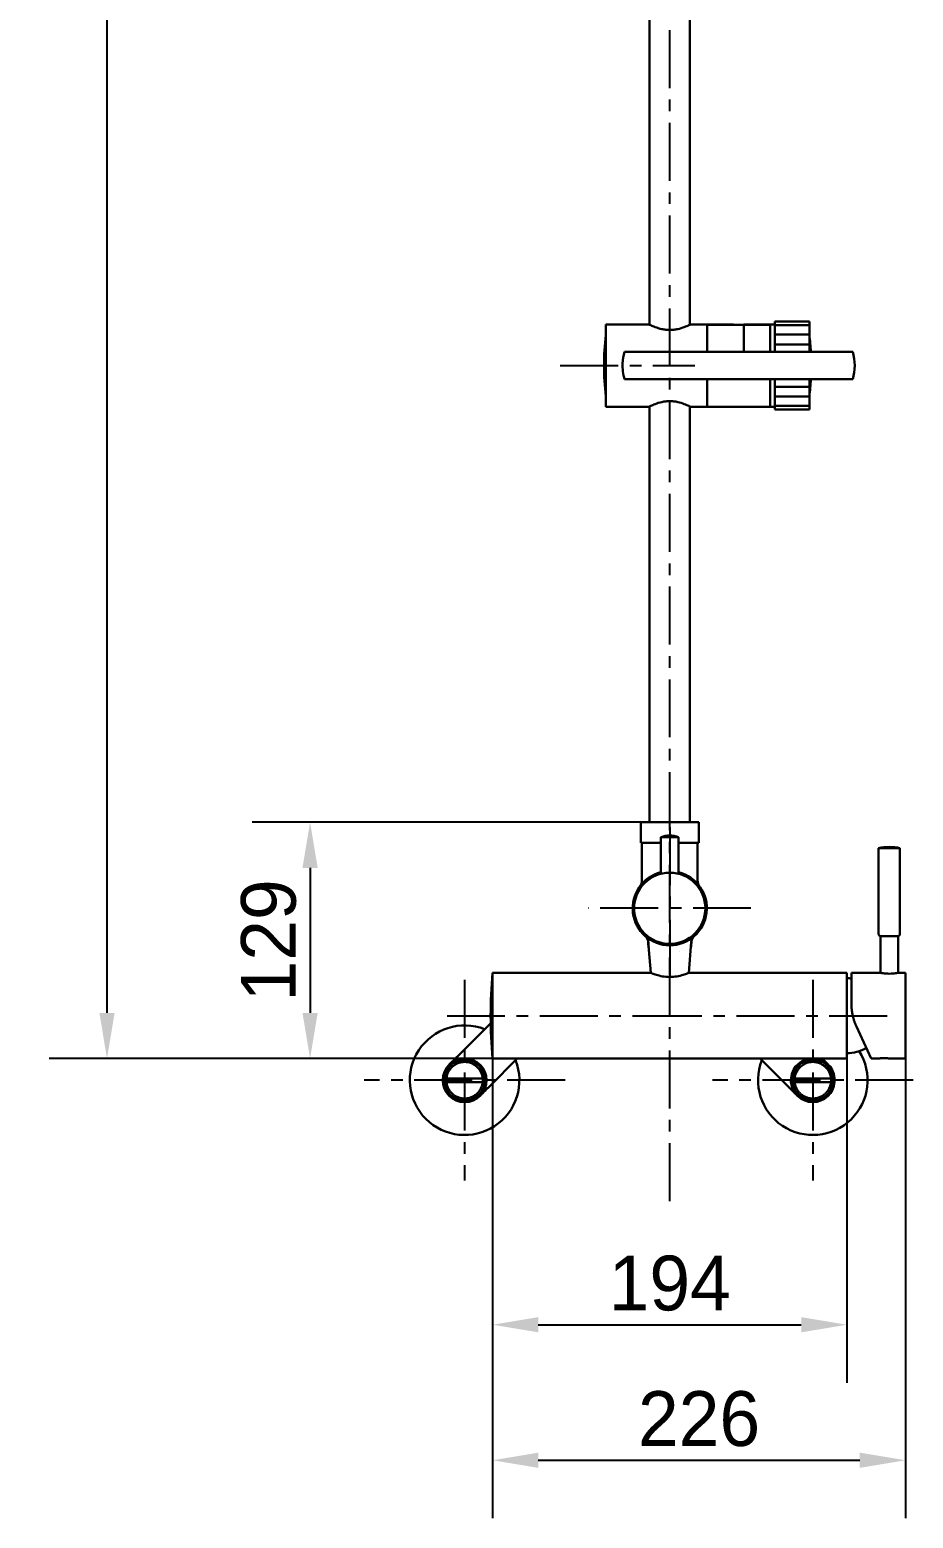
# Model space of a CAD drawing. Header units: millimetres. Extents: x 577 to 7172, y 252 to 2707.
# Drawn here: x 691 to 1175, y 252 to 1067 of the extents above; entities that cross this region are included whole.
import ezdxf

# ---------------------------------------------------------------- set-up
doc = ezdxf.new("R2010")
doc.units = ezdxf.units.MM
doc.header["$MEASUREMENT"] = 0
doc.linetypes.add('CENTER', pattern=[50.8, 31.75, -6.35, 6.35, -6.35])
doc.layers.add('외형선(ISO)', color=7, linetype='Continuous', lineweight=30)
doc.layers.add('치수(ISO)', color=7, linetype='Continuous', lineweight=25)
doc.layers.add('중심 표식(ISO)', color=1, linetype='CENTER', lineweight=25, true_color=0xff0000)
doc.layers.add('중심선(ISO)', color=1, linetype='CENTER', lineweight=25, true_color=0xff0000)
doc.styles.add('굴림', font='')
doc.styles.get('굴림').set_extended_font_data('援대┝')
doc.dimstyles.new('기본값 (ISO)', dxfattribs={"dimscale": 10, "dimtxt": 3, "dimasz": 2.5, "dimexe": 3.175, "dimexo": 0, "dimgap": 0.762, "dimtad": 1, "dimtoh": 1, "dimdec": 0, "dimzin": 1, "dimdsep": 46, "dimtxsty": '굴림', "dimcen": 0.5, "dimazin": 0, "dimtfac": 1, "dimtdec": 4, "dimtix": 1, "dimtmove": 1, "dimatfit": 3, "dimfxl": 1, "dimtolj": 1, "dimtzin": 1, "dimarcsym": 0})

# ---------------------------------------------------------------- blocks, each defined once
blk = doc.blocks.new('*D23')
at = {"layer": 'Defpoints', "color": 0}
for p in [(1025.74, 633.11), (844.61, 503.67), (944.61, 503.67)]:
    blk.add_point(p, dxfattribs=at)
at = {"layer": '치수(ISO)', "color": 0, "lineweight": -2}
for p, q in [((1025.74, 633.11), (812.86, 633.11)), ((844.61, 608.11), (844.61, 528.67)), ((944.61, 503.67), (812.86, 503.67))]:
    blk.add_line(p, q, dxfattribs=at)
at = {"layer": '치수(ISO)', "color": 0}
for points in [[(848.78, 608.11), (840.45, 608.11), (844.61, 633.11)], [(840.45, 528.67), (848.78, 528.67), (844.61, 503.67)]]:
    blk.add_solid(points, dxfattribs=at)
at = {"layer": '치수(ISO)', "color": 0, "insert": (821.99, 568.39), "char_height": 30, "attachment_point": 5, "rotation": 90, "style": '굴림'}
blk.add_mtext('\\A1;129', dxfattribs=at)
blk = doc.blocks.new('*D24')
at = {"layer": 'Defpoints', "color": 0}
for p in [(944.61, 503.67), (1170.71, 503.67), (1170.71, 283.67)]:
    blk.add_point(p, dxfattribs=at)
at = {"layer": '치수(ISO)', "color": 0, "lineweight": -2}
for p, q in [((944.61, 503.67), (944.61, 251.92)), ((1170.71, 503.67), (1170.71, 251.92)), ((969.61, 283.67), (1145.71, 283.67))]:
    blk.add_line(p, q, dxfattribs=at)
at = {"layer": '치수(ISO)', "color": 0}
for points in [[(969.61, 287.84), (969.61, 279.51), (944.61, 283.67)], [(1145.71, 279.51), (1145.71, 287.84), (1170.71, 283.67)]]:
    blk.add_solid(points, dxfattribs=at)
at = {"layer": '치수(ISO)', "color": 0, "insert": (1057.66, 306.29), "char_height": 30, "attachment_point": 5, "style": '굴림'}
blk.add_mtext('\\A1;226', dxfattribs=at)
blk = doc.blocks.new('*D26')
at = {"layer": 'Defpoints', "color": 0}
for p in [(733.39, 1788.11), (1041.61, 1788.11), (944.61, 503.67)]:
    blk.add_point(p, dxfattribs=at)
at = {"layer": '치수(ISO)', "color": 0, "lineweight": -2}
for p, q in [((1041.61, 1788.11), (701.64, 1788.11)), ((733.39, 528.67), (733.39, 1763.11)), ((944.61, 503.67), (701.64, 503.67))]:
    blk.add_line(p, q, dxfattribs=at)
at = {"layer": '치수(ISO)', "color": 0}
for points in [[(737.56, 1763.11), (729.23, 1763.11), (733.39, 1788.11)], [(729.23, 528.67), (737.56, 528.67), (733.39, 503.67)]]:
    blk.add_solid(points, dxfattribs=at)
at = {"layer": '치수(ISO)', "color": 0, "insert": (710.77, 1145.89), "char_height": 30, "attachment_point": 5, "rotation": 90, "style": '굴림'}
blk.add_mtext('\\A1;1284', dxfattribs=at)
blk = doc.blocks.new('*D29')
at = {"layer": 'Defpoints', "color": 0}
for p in [(944.61, 503.67), (1138.61, 503.67), (1138.61, 357.9)]:
    blk.add_point(p, dxfattribs=at)
at = {"layer": '치수(ISO)', "color": 0, "lineweight": -2}
for p, q in [((944.61, 503.67), (944.61, 326.15)), ((1138.61, 503.67), (1138.61, 326.15)), ((969.61, 357.9), (1113.61, 357.9))]:
    blk.add_line(p, q, dxfattribs=at)
at = {"layer": '치수(ISO)', "color": 0}
for points in [[(969.61, 362.07), (969.61, 353.73), (944.61, 357.9)], [(1113.61, 353.73), (1113.61, 362.07), (1138.61, 357.9)]]:
    blk.add_solid(points, dxfattribs=at)
at = {"layer": '치수(ISO)', "color": 0, "insert": (1041.61, 380.52), "char_height": 30, "attachment_point": 5, "style": '굴림'}
blk.add_mtext('\\A1;194', dxfattribs=at)

msp = doc.modelspace()

# ---------------------------------------------------------------- linework, layer by layer
at = {"layer": '외형선(ISO)'}
for p, q in [((1030.61, 905.59), (1030.61, 1205.68)), ((1052.61, 905.59), (1052.61, 1205.68)), ((1006.61, 905.71), (1030.37, 905.71)), ((1006.61, 860.71), (1006.61, 905.71)), ((1052.87, 905.71), (1076.61, 905.71)), ((1062.11, 905.54), (1096.61, 905.54)), ((1076.61, 905.71), (1076.61, 905.54)), ((1099.11, 905.71), (1082.11, 905.71)), ((1082.11, 905.71), (1082.11, 890.71)), ((1099.11, 905.26), (1099.11, 907.33)), ((1118.11, 907.33), (1099.11, 907.33)), ((1099.11, 905.26), (1118.11, 905.26)), ((1099.11, 900.19), (1099.11, 905.26)), ((1118.11, 905.26), (1118.11, 907.33)), ((1118.11, 900.19), (1118.11, 905.26)), ((1099.11, 894.77), (1099.11, 900.19)), ((1118.11, 900.19), (1099.11, 900.19)), ((1118.11, 894.77), (1118.11, 900.19)), ((1016.86, 890.71), (1059.86, 890.71)), ((1059.86, 890.71), (1098.86, 890.71)), ((1099.11, 894.77), (1118.11, 894.77)), ((1099.11, 890.71), (1099.11, 894.77)), ((1118.11, 890.71), (1118.11, 894.77)), ((1059.86, 875.71), (1016.86, 875.71)), ((1098.86, 875.71), (1059.86, 875.71)), ((1099.11, 871.66), (1099.11, 875.71)), ((1118.11, 871.66), (1118.11, 875.71)), ((1099.11, 866.24), (1099.11, 871.66)), ((1118.11, 871.66), (1099.11, 871.66)), ((1099.11, 866.24), (1118.11, 866.24)), ((1099.11, 861.17), (1099.11, 866.24)), ((1118.11, 866.24), (1118.11, 871.66)), ((1118.11, 861.17), (1118.11, 866.24)), ((1006.61, 860.71), (1030.37, 860.71)), ((1030.61, 633.11), (1030.61, 860.84)), ((1052.61, 633.11), (1052.61, 860.84)), ((1052.87, 860.71), (1062.11, 860.71)), ((1096.61, 860.54), (1062.11, 860.54)), ((1099.11, 860.71), (1096.61, 860.71)), ((1099.11, 859.1), (1099.11, 861.17)), ((1118.11, 861.17), (1099.11, 861.17)), ((1099.11, 859.1), (1118.11, 859.1)), ((1118.11, 859.1), (1118.11, 861.17)), ((1057.49, 633.11), (1025.74, 633.11)), ((1025.74, 633.11), (1025.74, 621.77)), ((1057.49, 621.77), (1057.49, 633.11)), ((1036.76, 621.77), (1025.74, 621.77)), ((1026.36, 621.77), (1026.36, 601.14)), ((1036.76, 604.86), (1036.76, 624.97)), ((1036.76, 624.97), (1046.46, 624.97)), ((1046.46, 604.86), (1046.46, 624.97)), ((1057.49, 621.77), (1046.46, 621.77)), ((1056.86, 621.77), (1056.86, 601.14)), ((1156.02, 618.96), (1156.02, 571.89)), ((1167.72, 618.96), (1156.02, 618.96)), ((1167.72, 618.96), (1167.72, 571.89)), ((1157.02, 570.8), (1157.02, 550.67)), ((1166.72, 570.8), (1166.72, 550.67)), ((1031.21, 550.67), (1029.88, 567.38)), ((1052.01, 550.67), (1053.35, 567.39)), ((1053.32, 569.39), (1053.32, 569.39)), ((1046.94, 562.26), (1046.94, 562.26)), ((944.61, 550.67), (1031.21, 550.67)), ((944.61, 550.67), (944.61, 503.67)), ((1052.01, 550.67), (1138.61, 550.67)), ((1138.61, 550.67), (1138.61, 503.67)), ((1141.11, 550.67), (1157.02, 550.67)), ((1141.11, 550.67), (1141.11, 533.74)), ((1166.72, 550.67), (1170.71, 550.67)), ((1170.71, 550.67), (1170.71, 503.67)), ((925.87, 505.4), (943.55, 523.08)), ((1143.85, 521.21), (1151.91, 503.67)), ((925.87, 505.4), (925.48, 505.02)), ((958.08, 503.67), (942.84, 488.43)), ((944.61, 503.67), (1138.61, 503.67)), ((1091.14, 503.67), (1106.38, 488.43)), ((1151.91, 503.67), (1155.61, 503.67)), ((1162.31, 503.67), (1170.71, 503.67)), ((919.31, 492.82), (939.21, 492.82)), ((919.31, 490.82), (939.21, 490.82)), ((1129.92, 492.82), (1110.02, 492.82)), ((1129.92, 490.82), (1110.02, 490.82)), ((942.84, 488.43), (942.46, 488.04)), ((1106.38, 488.43), (1106.77, 488.04))]:
    msp.add_line(p, q, dxfattribs=at)
for centre, radius in [((1041.61, 585.97), 19.5), ((929.26, 491.82), 12)]:
    msp.add_circle(centre, radius, dxfattribs=at)
for centre, radius, start, end in [((1152.36, 883.21), 146.72, 173.41949, 186.58051), ((972.35, 883.21), 146.72, 2.93001, 6.58051), ((1116.07, 883.21), 26.85, 343.7798, 16.2202), ((972.35, 883.21), 146.72, 353.41949, 357.06999), ((1041.61, 612), 13.85, 69.49872, 110.50128), ((1161.87, 591.52), 28.05, 77.96333, 102.03667), ((1041.61, 585.97), 20.3, 103.82259, 76.17741), ((1021.36, 601.14), 5, 323.50693, 359.99691), ((1061.86, 601.14), 5, 180, 216.83214), ((1047.61, 568.1), 17.86, 179.69341, 191.51419), ((1047.61, 568.1), 17.86, 175.60411, 175.607), ((1035.62, 568.1), 17.86, 348.48581, 0.29405), ((1035.62, 568.1), 17.86, 4.39536, 4.39589), ((1196.52, 527.17), 253, 174.67038, 185.32962), ((1138.61, 526.01), 21.67, 83.37419, 90), ((929.26, 491.82), 30, 68.57818, 21.42182), ((1119.97, 491.82), 30, 158.57818, 32.09606), ((1138.61, 528.34), 21.67, 270, 299.40638), ((929.26, 491.82), 10, 130.23397, 139.65469), ((929.26, 491.82), 10, 108.55875, 119.59194), ((929.26, 491.82), 10, 84.10378, 96.01076), ((929.26, 491.82), 10, 59.63303, 71.19961), ((929.26, 491.82), 10, 18.7957, 49.37817), ((1119.97, 491.82), 12, 98.90555, 81.09445), ((1119.97, 491.82), 10, 130.62183, 161.2043), ((1119.97, 491.82), 10, 108.80039, 120.36697), ((1119.97, 491.82), 10, 83.98924, 95.89622), ((1119.97, 491.82), 10, 60.40806, 71.44125), ((1119.97, 491.82), 10, 40.34531, 49.76603), ((929.26, 491.82), 10, 174.00514, 174.26083), ((929.26, 491.82), 10, 185.73917, 185.9712), ((929.26, 491.82), 10, 150.53653, 161.47493), ((929.26, 491.82), 10, 353.99092, 354.26083), ((929.26, 491.82), 10, 5.73917, 5.88343), ((1119.97, 491.82), 10, 174.11657, 174.26083), ((1119.97, 491.82), 10, 185.73917, 186.00908), ((1119.97, 491.82), 10, 18.52507, 29.46347), ((1119.97, 491.82), 10, 5.73917, 5.99486), ((1119.97, 491.82), 10, 354.0288, 354.26083), ((929.26, 491.82), 10, 198.41127, 209.60576), ((929.26, 491.82), 10, 220.62226, 229.51107), ((929.26, 491.82), 10, 240.03282, 251.85974), ((929.26, 491.82), 10, 264.0815, 275.82094), ((929.26, 491.82), 10, 288.47867, 299.62158), ((929.26, 491.82), 10, 310.36534, 319.65919), ((929.26, 491.82), 10, 330.416, 341.47932), ((1119.97, 491.82), 10, 198.52068, 209.584), ((1119.97, 491.82), 10, 220.34081, 229.63466), ((1119.97, 491.82), 10, 240.37842, 251.52133), ((1119.97, 491.82), 10, 264.17906, 275.9185), ((1119.97, 491.82), 10, 288.14026, 299.96718), ((1119.97, 491.82), 10, 310.48893, 319.37774), ((1119.97, 491.82), 10, 330.39424, 341.58873)]:
    msp.add_arc(centre, radius, start, end, dxfattribs=at)
for points in [[(1030.37, 905.71), (1030.37, 905.71), (1030.45, 905.67), (1030.62, 905.59)], [(1029.88, 567.38), (1029.88, 567.38), (1029.88, 567.38), (1029.88, 567.38)], [(1029.91, 569.39), (1029.91, 569.39), (1029.91, 569.39), (1029.91, 569.39)], [(1037.96, 566), (1037.96, 566), (1037.96, 566.01), (1037.96, 566.01)], [(1045.27, 566.01), (1045.27, 566.01), (1045.27, 566.01), (1045.27, 566)], [(1049.04, 567.08), (1049.04, 567.08), (1049.04, 567.08), (1049.04, 567.08)], [(1053.35, 567.39), (1053.35, 567.39), (1053.35, 567.39), (1053.35, 567.39)]]:
    msp.add_open_spline(points, degree=3, dxfattribs=at)
for points, knots in [([(1041.62, 902.7), (1040.9, 902.7), (1040.16, 902.74), (1038.69, 902.91), (1037.97, 903.03), (1035.9, 903.48), (1034.65, 903.89), (1032.68, 904.63), (1031.82, 905.02), (1030.66, 905.56), (1030.37, 905.71), (1030.37, 905.71)], [-6.91903, -6.91903, -6.91903, -6.91903, -6.702515, -6.702515, -6.486, -6.486, -6.052971, -6.052971, -5.621122, -5.621122, -5.189553, -5.189553, -5.189553, -5.189553]), ([(1052.87, 905.71), (1052.87, 905.71), (1052.58, 905.56), (1051.42, 905.02), (1050.56, 904.63), (1048.59, 903.89), (1047.34, 903.48), (1045.27, 903.03), (1044.55, 902.91), (1043.08, 902.74), (1042.34, 902.7), (1041.62, 902.7)], [5.189553, 5.189553, 5.189553, 5.189553, 5.621122, 5.621122, 6.052971, 6.052971, 6.486, 6.486, 6.702515, 6.702515, 6.91903, 6.91903, 6.91903, 6.91903]), ([(1062.11, 905.54), (1062.11, 904.64), (1062.11, 903.56), (1062.11, 901.06), (1062.11, 899.63), (1062.11, 897.28), (1062.11, 896.46), (1062.11, 893.58), (1062.11, 892.83), (1062.11, 891.62), (1062.11, 891.31), (1062.11, 890.93), (1062.11, 890.82), (1062.11, 890.73), (1062.11, 890.72), (1062.11, 890.72)], [0, 0, 0, 0, 0.559965, 0.559965, 1.135987, 1.135987, 1.427532, 1.427532, 2.129321, 2.129321, 2.461686, 2.461686, 2.696263, 2.696263, 2.827737, 2.827737, 2.827737, 2.827737]), ([(1096.61, 905.54), (1096.61, 903.77), (1096.61, 901.18), (1096.61, 897.97), (1096.61, 896.47), (1096.61, 894.84), (1096.61, 893.14), (1096.61, 892.28), (1096.61, 891.48), (1096.61, 891.06), (1096.61, 890.83), (1096.61, 890.71), (1096.61, 890.71)], [2.854881, 2.854881, 2.854881, 2.854881, 12.943777, 12.943777, 12.943777, 17.658359, 17.658359, 17.658359, 20.620588, 20.620588, 20.620588, 22.325343, 22.325343, 22.325343, 22.325343]), ([(1016.86, 875.71), (1016.04, 878.5), (1015.69, 881.46), (1015.9, 886.5), (1016.26, 888.65), (1016.86, 890.71)], [0, 0, 0, 0, 0.870698, 0.870698, 1.514809, 1.514809, 1.514809, 1.514809]), ([(1098.86, 890.71), (1101.56, 890.71), (1106.96, 890.71), (1113.57, 890.71), (1118.67, 890.71), (1122.45, 890.71), (1126.02, 890.71), (1129.31, 890.71), (1132.29, 890.71), (1134.89, 890.71), (1137.1, 890.71), (1139.42, 890.71), (1141.34, 890.71), (1141.86, 890.71), (1141.86, 890.71)], [-67.544135, -67.544135, -67.544135, -67.544135, -59.439528, -51.334921, -46.990468, -42.646015, -38.209041, -33.772068, -29.335094, -24.898121, -20.553668, -16.209214, -8.104607, 0, 0, 0, 0]), ([(1062.11, 875.71), (1062.11, 875.7), (1062.11, 875.65), (1062.11, 875.2), (1062.11, 874.9), (1062.11, 873.96), (1062.11, 873.39), (1062.11, 871.4), (1062.11, 869.68), (1062.11, 866.51), (1062.11, 865.07), (1062.11, 862.54), (1062.11, 861.45), (1062.11, 860.54)], [0.028818, 0.028818, 0.028818, 0.028818, 0.144873, 0.144873, 0.238857, 0.238857, 0.380574, 0.380574, 1.797635, 1.797635, 3.199683, 3.199683, 4.562599, 4.562599, 4.562599, 4.562599]), ([(1096.61, 875.71), (1096.61, 875.71), (1096.61, 875.34), (1096.61, 874.65), (1096.61, 874.25), (1096.61, 873.75), (1096.61, 873.24), (1096.61, 869.71), (1096.61, 866.39), (1096.61, 863.79), (1096.61, 862.53), (1096.61, 861.44), (1096.61, 860.54)], [39.621596, 39.621596, 39.621596, 39.621596, 42.586205, 42.586205, 42.586205, 44.340124, 44.340124, 44.340124, 54.489208, 54.489208, 54.489208, 59.430219, 59.430219, 59.430219, 59.430219]), ([(1141.86, 875.71), (1141.86, 875.71), (1141.34, 875.71), (1139.42, 875.71), (1137.1, 875.71), (1134.89, 875.71), (1132.29, 875.71), (1129.31, 875.71), (1126.02, 875.71), (1122.45, 875.71), (1118.67, 875.71), (1113.57, 875.71), (1106.96, 875.71), (1101.56, 875.71), (1098.86, 875.71)], [0, 0, 0, 0, 8.104607, 16.209214, 20.553668, 24.898121, 29.335094, 33.772068, 38.209041, 42.646015, 46.990468, 51.334921, 59.439528, 67.544135, 67.544135, 67.544135, 67.544135]), ([(1030.62, 860.84), (1030.45, 860.76), (1030.37, 860.71), (1030.37, 860.71), (1030.66, 860.86), (1031.82, 861.41), (1032.68, 861.8), (1034.65, 862.54), (1035.9, 862.95), (1037.97, 863.4), (1038.69, 863.52), (1040.16, 863.69), (1040.9, 863.73), (1041.62, 863.73)], [4.959534, 4.959534, 4.959534, 4.959534, 5.189272, 5.189272, 5.621122, 5.621122, 6.052971, 6.052971, 6.486, 6.486, 6.702515, 6.702515, 6.91903, 6.91903, 6.91903, 6.91903]), ([(1041.62, 863.73), (1042.34, 863.73), (1043.08, 863.69), (1044.55, 863.52), (1045.27, 863.4), (1047.34, 862.95), (1048.59, 862.54), (1050.56, 861.8), (1051.42, 861.41), (1052.58, 860.86), (1052.87, 860.71), (1052.87, 860.71), (1052.78, 860.76), (1052.61, 860.84)], [0, 0, 0, 0, 0.216515, 0.216515, 0.43303, 0.43303, 0.866059, 0.866059, 1.297908, 1.297908, 1.729757, 1.729757, 1.964477, 1.964477, 1.964477, 1.964477]), ([(1029.88, 567.38), (1029.84, 567.92), (1029.7, 568.45), (1029.29, 569.43), (1029, 569.89), (1028.58, 570.37), (1028.5, 570.45), (1028.39, 570.56), (1028.35, 570.59), (1028.3, 570.65), (1028.28, 570.67), (1028.25, 570.69), (1028.24, 570.7), (1028.22, 570.72), (1028.22, 570.72), (1028.21, 570.73), (1028.2, 570.73), (1028.2, 570.74)], [0, 0, 0, 0, 0.1609546, 0.1609546, 0.3200142, 0.3200142, 0.3514599, 0.3514599, 0.3672886, 0.3672886, 0.3753202, 0.3753202, 0.3794957, 0.3794957, 0.3817049, 0.3817049, 0.3840148, 0.3840148, 0.3840148, 0.3840148]), ([(1055, 570.72), (1055, 570.71), (1054.99, 570.7), (1054.97, 570.68), (1054.96, 570.68), (1054.94, 570.66), (1054.93, 570.65), (1054.86, 570.58), (1054.8, 570.53), (1054.69, 570.41), (1054.64, 570.36), (1054.53, 570.24), (1054.48, 570.17), (1054.43, 570.11)], [0.1523485, 0.1523485, 0.1523485, 0.1523485, 0.16347487, 0.16347487, 0.16935591, 0.16935591, 0.17523744, 0.17523744, 0.19928232, 0.19928232, 0.2225922, 0.2225922, 0.24741596, 0.24741596, 0.24741596, 0.24741596]), ([(1055, 570.71), (1055, 570.71), (1055, 570.71), (1055, 570.71), (1054.99, 570.71), (1054.98, 570.69), (1054.97, 570.68), (1054.94, 570.66), (1054.93, 570.65), (1054.88, 570.61), (1054.85, 570.57), (1054.75, 570.48), (1054.69, 570.41), (1054.56, 570.27), (1054.49, 570.19), (1054.43, 570.11)], [0.58683906, 0.58683906, 0.58683906, 0.58683906, 0.58700626, 0.58700626, 0.59547332, 0.59547332, 0.60245471, 0.60245471, 0.60946524, 0.60946524, 0.62352004, 0.62352004, 0.65123915, 0.65123915, 0.68198121, 0.68198121, 0.68198121, 0.68198121]), ([(1157.02, 570.8), (1156.9, 570.81), (1156.78, 570.84), (1156.57, 570.93), (1156.47, 571), (1156.3, 571.15), (1156.22, 571.25), (1156.1, 571.45), (1156.06, 571.56), (1156.03, 571.74), (1156.02, 571.82), (1156.02, 571.89)], [0, 0, 0, 0, 0.0354389, 0.0354389, 0.0702985, 0.0702985, 0.105178, 0.105178, 0.1400555, 0.1400555, 0.1618252, 0.1618252, 0.1618252, 0.1618252]), ([(1161.87, 570.8), (1161.53, 570.8), (1161.2, 570.8), (1160.56, 570.8), (1160.26, 570.8), (1159.68, 570.8), (1159.4, 570.8), (1158.88, 570.8), (1158.64, 570.8), (1158.19, 570.8), (1158, 570.8), (1157.65, 570.8), (1157.5, 570.8), (1157.26, 570.8), (1157.17, 570.8), (1157.05, 570.8), (1157.02, 570.8), (1157.02, 570.8), (1157.02, 570.8), (1157.02, 570.8)], [0, 0, 0, 0, 0.1010723, 0.1010723, 0.1955882, 0.1955882, 0.2900884, 0.2900884, 0.3845856, 0.3845856, 0.4790807, 0.4790807, 0.5735755, 0.5735755, 0.6680476, 0.6680476, 0.7624438, 0.7624438, 0.7625217, 0.7625217, 0.7625217, 0.7625217]), ([(1166.72, 570.8), (1166.72, 570.8), (1166.69, 570.8), (1166.57, 570.8), (1166.48, 570.8), (1166.24, 570.8), (1166.09, 570.8), (1165.74, 570.8), (1165.54, 570.8), (1165.1, 570.8), (1164.86, 570.8), (1164.4, 570.8), (1164.19, 570.8), (1163.64, 570.8), (1163.3, 570.8), (1162.59, 570.8), (1162.23, 570.8), (1161.87, 570.8)], [0.7628258, 0.7628258, 0.7628258, 0.7628258, 0.8571678, 0.8571678, 0.9516411, 0.9516411, 1.046099, 1.046099, 1.1405433, 1.1405433, 1.2349754, 1.2349754, 1.3075002, 1.3075002, 1.41635, 1.41635, 1.5252161, 1.5252161, 1.5252161, 1.5252161]), ([(1167.72, 571.89), (1167.72, 571.77), (1167.7, 571.65), (1167.62, 571.43), (1167.57, 571.32), (1167.43, 571.14), (1167.34, 571.06), (1167.15, 570.92), (1167.04, 570.87), (1166.86, 570.82), (1166.79, 570.81), (1166.72, 570.8)], [0, 0, 0, 0, 0.0354265, 0.0354265, 0.0702827, 0.0702827, 0.1051601, 0.1051601, 0.1400382, 0.1400382, 0.1618253, 0.1618253, 0.1618253, 0.1618253]), ([(1029.95, 566.47), (1029.94, 566.51), (1029.94, 566.56), (1029.9, 566.92), (1029.87, 567.24), (1029.86, 567.56)], [3.5202164, 3.5202164, 3.5202164, 3.5202164, 3.5322289, 3.5322289, 3.62299, 3.62299, 3.62299, 3.62299]), ([(1053.37, 567.54), (1053.35, 567.23), (1053.33, 566.91), (1053.29, 566.56), (1053.28, 566.51), (1053.28, 566.47)], [2.258866, 2.258866, 2.258866, 2.258866, 2.3479729, 2.3479729, 2.3599854, 2.3599854, 2.3599854, 2.3599854]), ([(1054.43, 570.11), (1054.1, 569.7), (1053.84, 569.24), (1053.49, 568.31), (1053.39, 567.85), (1053.35, 567.39)], [0, 0, 0, 0, 0.1562747, 0.1562747, 0.2960222, 0.2960222, 0.2960222, 0.2960222]), ([(1052.01, 550.67), (1052.01, 550.67), (1051.74, 550.55), (1050.64, 550.11), (1049.82, 549.8), (1047.97, 549.22), (1046.82, 548.91), (1044.29, 548.47), (1042.91, 548.34), (1041.61, 548.34), (1040.31, 548.34), (1038.93, 548.47), (1036.39, 548.92), (1035.24, 549.23), (1033.4, 549.81), (1032.58, 550.12), (1031.49, 550.55), (1031.21, 550.67), (1031.21, 550.67)], [-1.575868, -1.575868, -1.575868, -1.575868, -1.178146, -1.178146, -0.780424, -0.780424, -0.390212, -0.390212, 0, 0, 0, 0.391431, 0.391431, 0.782862, 0.782862, 1.17936, 1.17936, 1.575857, 1.575857, 1.575857, 1.575857]), ([(1161.87, 550.17), (1161.26, 550.17), (1160.61, 550.2), (1159.41, 550.29), (1158.87, 550.36), (1158.01, 550.49), (1157.64, 550.55), (1157.14, 550.65), (1157.02, 550.67), (1157.02, 550.67)], [0.0000001, 0.0000001, 0.0000001, 0.0000001, 0.1832667, 0.1832667, 0.3665334, 0.3665334, 0.5497883, 0.5497883, 0.7330417, 0.7330417, 0.7330417, 0.7330417]), ([(1166.72, 550.67), (1166.72, 550.67), (1166.6, 550.65), (1166.1, 550.55), (1165.73, 550.49), (1164.87, 550.36), (1164.32, 550.29), (1163.13, 550.2), (1162.48, 550.17), (1161.87, 550.17)], [2.1991316, 2.1991316, 2.1991316, 2.1991316, 2.382385, 2.382385, 2.56564, 2.56564, 2.7489067, 2.7489067, 2.9321734, 2.9321734, 2.9321734, 2.9321734]), ([(1141.11, 533.74), (1141.11, 533.49), (1141.12, 533.24), (1141.12, 532.98), (1141.13, 532.73), (1141.14, 532.48), (1141.15, 532.23), (1141.16, 531.97), (1141.18, 531.72), (1141.2, 531.47), (1141.22, 531.22), (1141.24, 530.96), (1141.27, 530.71), (1141.29, 530.46), (1141.32, 530.21), (1141.35, 529.96), (1141.39, 529.7), (1141.42, 529.45), (1141.46, 529.2), (1141.5, 528.95), (1141.54, 528.7), (1141.58, 528.45), (1141.63, 528.2), (1141.68, 527.95), (1141.73, 527.7), (1141.78, 527.45), (1141.83, 527.2), (1141.89, 526.95), (1141.95, 526.71), (1142.01, 526.46), (1142.07, 526.21), (1142.14, 525.97), (1142.2, 525.72), (1142.27, 525.48), (1142.34, 525.23), (1142.42, 524.99), (1142.49, 524.75), (1142.57, 524.5), (1142.65, 524.26), (1142.73, 524.02), (1142.81, 523.78), (1142.9, 523.54), (1142.99, 523.31), (1143.07, 523.07), (1143.16, 522.83), (1143.26, 522.6), (1143.35, 522.36), (1143.45, 522.13), (1143.55, 521.9), (1143.65, 521.67), (1143.75, 521.44), (1143.85, 521.21)], [0, 0, 0, 0, 0.782932, 0.782932, 0.782932, 1.561101, 1.561101, 1.561101, 2.335223, 2.335223, 2.335223, 3.105982, 3.105982, 3.105982, 3.874033, 3.874033, 3.874033, 4.640001, 4.640001, 4.640001, 5.404481, 5.404481, 5.404481, 6.168032, 6.168032, 6.168032, 6.931183, 6.931183, 6.931183, 7.694422, 7.694422, 7.694422, 8.458203, 8.458203, 8.458203, 9.222937, 9.222937, 9.222937, 9.988995, 9.988995, 9.988995, 10.756707, 10.756707, 10.756707, 11.526356, 11.526356, 11.526356, 12.298185, 12.298185, 12.298185, 13.072391, 13.072391, 13.072391, 13.072391]), ([(921.34, 483.9), (920.34, 484.89), (919.54, 486.08), (918.98, 487.37), (918.37, 488.77), (918.06, 490.29), (918.06, 491.82), (918.06, 493.34), (918.37, 494.87), (918.98, 496.27), (919.54, 497.56), (920.34, 498.74), (921.34, 499.74), (922.33, 500.73), (923.52, 501.54), (924.81, 502.1), (926.21, 502.7), (927.73, 503.02), (929.26, 503.02), (930.78, 503.02), (932.31, 502.7), (933.71, 502.1), (935, 501.54), (936.18, 500.73), (937.18, 499.74)], [35.184947, 35.184947, 35.184947, 35.184947, 39.406791, 39.406791, 39.406791, 43.981185, 43.981185, 43.981185, 48.55558, 48.55558, 48.55558, 52.777423, 52.777423, 52.777423, 56.999266, 56.999266, 56.999266, 61.57366, 61.57366, 61.57366, 66.148054, 66.148054, 66.148054, 70.369898, 70.369898, 70.369898, 70.369898]), ([(920.55, 496.74), (920.67, 496.95), (920.8, 497.15), (921.15, 497.68), (921.38, 497.99), (921.64, 498.29)], [1.3008804, 1.3008804, 1.3008804, 1.3008804, 1.3734264, 1.3734264, 1.4909563, 1.4909563, 1.4909563, 1.4909563]), ([(920.77, 500.3), (920.81, 500.34), (920.82, 500.35), (921.28, 500.81), (922.11, 501.64), (923.74, 503.27), (924.63, 504.16), (925.48, 505.02)], [-0.7465876, -0.7465876, -0.7465876, -0.7465876, -0.727422, -0.727422, -0.3648581, -0.3648581, 0, 0, 0, 0]), ([(937.18, 499.74), (938.17, 498.74), (938.98, 497.56), (939.54, 496.27), (940.14, 494.87), (940.46, 493.34), (940.46, 491.82), (940.46, 490.29), (940.14, 488.77), (939.54, 487.37), (938.98, 486.08), (938.17, 484.89), (937.18, 483.9), (936.18, 482.9), (935, 482.1), (933.71, 481.54), (932.31, 480.93), (930.78, 480.62), (929.26, 480.62), (927.73, 480.62), (926.21, 480.93), (924.81, 481.54), (923.52, 482.1), (922.33, 482.9), (921.34, 483.9)], [0, 0, 0, 0, 4.221843, 4.221843, 4.221843, 8.796237, 8.796237, 8.796237, 13.370631, 13.370631, 13.370631, 17.592474, 17.592474, 17.592474, 21.814317, 21.814317, 21.814317, 26.388711, 26.388711, 26.388711, 30.963105, 30.963105, 30.963105, 35.184947, 35.184947, 35.184947, 35.184947]), ([(922.8, 499.45), (923.07, 499.68), (923.35, 499.9), (923.86, 500.24), (924.09, 500.38), (924.32, 500.51)], [1.655504, 1.655504, 1.655504, 1.655504, 1.761794, 1.761794, 1.841373, 1.841373, 1.841373, 1.841373]), ([(926.08, 501.3), (926.39, 501.41), (926.72, 501.5), (927.43, 501.66), (927.82, 501.72), (928.21, 501.76)], [2.034113, 2.034113, 2.034113, 2.034113, 2.1345506, 2.1345506, 2.2533591, 2.2533591, 2.2533591, 2.2533591]), ([(930.29, 501.77), (930.6, 501.73), (930.91, 501.69), (931.64, 501.54), (932.07, 501.43), (932.48, 501.29)], [0.1030355, 0.1030355, 0.1030355, 0.1030355, 0.1969903, 0.1969903, 0.3284386, 0.3284386, 0.3284386, 0.3284386]), ([(934.31, 500.45), (934.48, 500.35), (934.64, 500.25), (935.14, 499.92), (935.46, 499.67), (935.77, 499.41)], [0.5304724, 0.5304724, 0.5304724, 0.5304724, 0.5873386, 0.5873386, 0.7095951, 0.7095951, 0.7095951, 0.7095951]), ([(1112.05, 499.74), (1111.05, 498.74), (1110.25, 497.56), (1109.69, 496.27), (1109.08, 494.87), (1108.77, 493.34), (1108.77, 491.82), (1108.77, 490.29), (1109.08, 488.77), (1109.69, 487.37), (1110.25, 486.08), (1111.05, 484.89), (1112.05, 483.9), (1113.04, 482.9), (1114.23, 482.1), (1115.52, 481.54), (1116.92, 480.93), (1118.44, 480.62), (1119.97, 480.62), (1121.49, 480.62), (1123.02, 480.93), (1124.42, 481.54), (1125.71, 482.1), (1126.89, 482.9), (1127.89, 483.9)], [0, 0, 0, 0, 4.221843, 4.221843, 4.221843, 8.796237, 8.796237, 8.796237, 13.370631, 13.370631, 13.370631, 17.592474, 17.592474, 17.592474, 21.814317, 21.814317, 21.814317, 26.388711, 26.388711, 26.388711, 30.963105, 30.963105, 30.963105, 35.184947, 35.184947, 35.184947, 35.184947]), ([(1127.89, 483.9), (1128.88, 484.89), (1129.69, 486.08), (1130.25, 487.37), (1130.85, 488.77), (1131.17, 490.29), (1131.17, 491.82), (1131.17, 493.34), (1130.85, 494.87), (1130.25, 496.27), (1129.69, 497.56), (1128.88, 498.74), (1127.89, 499.74), (1126.89, 500.73), (1125.71, 501.54), (1124.42, 502.1), (1123.02, 502.7), (1121.49, 503.02), (1119.97, 503.02), (1118.44, 503.02), (1116.92, 502.7), (1115.52, 502.1), (1114.23, 501.54), (1113.04, 500.73), (1112.05, 499.74)], [35.184947, 35.184947, 35.184947, 35.184947, 39.406791, 39.406791, 39.406791, 43.981185, 43.981185, 43.981185, 48.55558, 48.55558, 48.55558, 52.777423, 52.777423, 52.777423, 56.999266, 56.999266, 56.999266, 61.57366, 61.57366, 61.57366, 66.148054, 66.148054, 66.148054, 70.369898, 70.369898, 70.369898, 70.369898]), ([(1114.91, 500.45), (1114.74, 500.35), (1114.58, 500.24), (1114.08, 499.91), (1113.76, 499.67), (1113.46, 499.41)], [-0.2555802, -0.2555802, -0.2555802, -0.2555802, -0.1965989, -0.1965989, -0.0764662, -0.0764662, -0.0764662, -0.0764662]), ([(1118.94, 501.77), (1118.63, 501.73), (1118.32, 501.69), (1117.58, 501.54), (1117.16, 501.43), (1116.75, 501.29)], [-0.6830034, -0.6830034, -0.6830034, -0.6830034, -0.5890522, -0.5890522, -0.4576088, -0.4576088, -0.4576088, -0.4576088]), ([(1123.15, 501.3), (1122.84, 501.41), (1122.51, 501.5), (1121.8, 501.66), (1121.41, 501.72), (1121.02, 501.76)], [-0.3242727, -0.3242727, -0.3242727, -0.3242727, -0.2238483, -0.2238483, -0.1050553, -0.1050553, -0.1050553, -0.1050553]), ([(1126.43, 499.45), (1126.16, 499.68), (1125.88, 499.9), (1125.36, 500.24), (1125.14, 500.38), (1124.91, 500.51)], [-0.7028323, -0.7028323, -0.7028323, -0.7028323, -0.5965563, -0.5965563, -0.5169876, -0.5169876, -0.5169876, -0.5169876]), ([(1128.46, 500.3), (1128.42, 500.34), (1128.41, 500.35), (1127.95, 500.81), (1127.12, 501.64), (1125.91, 502.85), (1125.5, 503.26), (1125.08, 503.67)], [-0.010609, -0.010609, -0.010609, -0.010609, 0, 0, 0.2006942, 0.2006942, 0.2980403, 0.2980403, 0.2980403, 0.2980403]), ([(1128.68, 496.74), (1128.56, 496.95), (1128.43, 497.15), (1128.08, 497.68), (1127.84, 497.99), (1127.59, 498.29)], [-1.0574097, -1.0574097, -1.0574097, -1.0574097, -0.9848732, -0.9848732, -0.8673586, -0.8673586, -0.8673586, -0.8673586]), ([(1155.61, 503.67), (1155.61, 503.67), (1155.7, 503.69), (1156.04, 503.73), (1156.3, 503.76), (1156.89, 503.82), (1157.27, 503.86), (1158.09, 503.9), (1158.54, 503.91), (1158.96, 503.91), (1159.39, 503.91), (1159.83, 503.9), (1160.66, 503.86), (1161.04, 503.82), (1161.63, 503.76), (1161.89, 503.73), (1162.23, 503.69), (1162.31, 503.67), (1162.31, 503.67)], [1.516501, 1.516501, 1.516501, 1.516501, 1.642875, 1.642875, 1.76925, 1.76925, 1.895626, 1.895626, 2.022002, 2.022002, 2.022002, 2.148378, 2.148378, 2.274754, 2.274754, 2.401128, 2.401128, 2.527502, 2.527502, 2.527502, 2.527502]), ([(919.31, 490.82), (919.27, 491.17), (919.26, 491.52), (919.26, 492.19), (919.28, 492.5), (919.31, 492.82)], [0.6859866, 0.6859866, 0.6859866, 0.6859866, 0.7914943, 0.7914943, 0.8864822, 0.8864822, 0.8864822, 0.8864822]), ([(919.31, 492.86), (919.35, 493.18), (919.39, 493.49), (919.54, 494.2), (919.65, 494.6), (919.78, 495)], [0.89095, 0.89095, 0.89095, 0.89095, 0.9857463, 0.9857463, 1.1098192, 1.1098192, 1.1098192, 1.1098192]), ([(919.77, 488.66), (919.63, 489.08), (919.52, 489.51), (919.38, 490.23), (919.34, 490.5), (919.31, 490.78)], [0.4645212, 0.4645212, 0.4645212, 0.4645212, 0.5982225, 0.5982225, 0.6819322, 0.6819322, 0.6819322, 0.6819322]), ([(938.73, 495.04), (938.88, 494.6), (939, 494.15), (939.14, 493.41), (939.18, 493.13), (939.21, 492.84)], [0.4577029, 0.4577029, 0.4577029, 0.4577029, 0.5980326, 0.5980326, 0.6832296, 0.6832296, 0.6832296, 0.6832296]), ([(939.2, 490.77), (939.17, 490.46), (939.12, 490.15), (938.98, 489.43), (938.87, 489.03), (938.74, 488.64)], [0.8909429, 0.8909429, 0.8909429, 0.8909429, 0.9854873, 0.9854873, 1.1094661, 1.1094661, 1.1094661, 1.1094661]), ([(939.21, 492.82), (939.24, 492.47), (939.26, 492.12), (939.26, 491.45), (939.24, 491.13), (939.21, 490.82)], [0.6857502, 0.6857502, 0.6857502, 0.6857502, 0.7912666, 0.7912666, 0.8862269, 0.8862269, 0.8862269, 0.8862269]), ([(1110.02, 492.82), (1109.98, 492.47), (1109.97, 492.12), (1109.97, 491.45), (1109.99, 491.13), (1110.02, 490.82)], [-1.672217, -1.672217, -1.672217, -1.672217, -1.5667043, -1.5667043, -1.4717473, -1.4717473, -1.4717473, -1.4717473]), ([(1110.5, 495.04), (1110.35, 494.6), (1110.23, 494.15), (1110.09, 493.41), (1110.05, 493.13), (1110.02, 492.84)], [-1.900381, -1.900381, -1.900381, -1.900381, -1.7599315, -1.7599315, -1.6747374, -1.6747374, -1.6747374, -1.6747374]), ([(1110.02, 490.77), (1110.06, 490.46), (1110.11, 490.15), (1110.25, 489.43), (1110.36, 489.03), (1110.49, 488.64)], [-1.4670315, -1.4670315, -1.4670315, -1.4670315, -1.3724904, -1.3724904, -1.2485159, -1.2485159, -1.2485159, -1.2485159]), ([(1129.91, 492.86), (1129.88, 493.18), (1129.83, 493.49), (1129.69, 494.2), (1129.58, 494.6), (1129.45, 495)], [-1.4672866, -1.4672866, -1.4672866, -1.4672866, -1.3725027, -1.3725027, -1.2484459, -1.2484459, -1.2484459, -1.2484459]), ([(1129.46, 488.66), (1129.6, 489.08), (1129.71, 489.51), (1129.85, 490.23), (1129.89, 490.5), (1129.92, 490.78)], [-1.8936598, -1.8936598, -1.8936598, -1.8936598, -1.7599759, -1.7599759, -1.6762772, -1.6762772, -1.6762772, -1.6762772]), ([(1129.92, 490.82), (1129.95, 491.17), (1129.97, 491.52), (1129.97, 492.19), (1129.95, 492.5), (1129.92, 492.82)], [-1.6722233, -1.6722233, -1.6722233, -1.6722233, -1.5667293, -1.5667293, -1.4717538, -1.4717538, -1.4717538, -1.4717538]), ([(921.67, 485.31), (921.51, 485.49), (921.36, 485.68), (920.98, 486.2), (920.76, 486.53), (920.56, 486.88)], [0.0764495, 0.0764495, 0.0764495, 0.0764495, 0.1498357, 0.1498357, 0.2688164, 0.2688164, 0.2688164, 0.2688164]), ([(924.26, 483.16), (924.07, 483.27), (923.89, 483.38), (923.38, 483.72), (923.06, 483.96), (922.77, 484.21)], [0.5234832, 0.5234832, 0.5234832, 0.5234832, 0.5894267, 0.5894267, 0.707267, 0.707267, 0.707267, 0.707267]), ([(928.23, 481.87), (927.92, 481.9), (927.61, 481.95), (926.91, 482.09), (926.52, 482.19), (926.15, 482.32)], [0.1034174, 0.1034174, 0.1034174, 0.1034174, 0.196994, 0.196994, 0.3168975, 0.3168975, 0.3168975, 0.3168975]), ([(932.43, 482.33), (932.12, 482.23), (931.8, 482.14), (931.08, 481.98), (930.68, 481.91), (930.27, 481.87)], [2.0351488, 2.0351488, 2.0351488, 2.0351488, 2.1341753, 2.1341753, 2.2562926, 2.2562926, 2.2562926, 2.2562926]), ([(935.74, 484.2), (935.46, 483.97), (935.17, 483.75), (934.65, 483.39), (934.43, 483.26), (934.2, 483.13)], [1.6528805, 1.6528805, 1.6528805, 1.6528805, 1.7614683, 1.7614683, 1.8405097, 1.8405097, 1.8405097, 1.8405097]), ([(937.96, 486.88), (937.84, 486.68), (937.72, 486.48), (937.37, 485.96), (937.13, 485.64), (936.88, 485.35)], [1.3026915, 1.3026915, 1.3026915, 1.3026915, 1.3731298, 1.3731298, 1.4905651, 1.4905651, 1.4905651, 1.4905651]), ([(937.75, 483.34), (937.94, 483.53), (938.14, 483.73), (938.53, 484.12), (938.72, 484.31), (939.33, 484.92), (939.73, 485.32), (940.36, 485.95), (940.57, 486.16), (941.01, 486.6), (941.23, 486.82), (941.68, 487.27), (941.91, 487.5), (942.25, 487.83), (942.35, 487.94), (942.46, 488.04)], [-7.524588, -7.524588, -7.524588, -7.524588, -6.634786, -6.634786, -5.735084, -5.735084, -3.895011, -3.895011, -2.949421, -2.949421, -1.983119, -1.983119, -0.996752, -0.996752, -0.549582, -0.549582, -0.549582, -0.549582]), ([(1111.48, 483.34), (1111.29, 483.53), (1111.09, 483.73), (1110.7, 484.12), (1110.5, 484.31), (1109.9, 484.92), (1109.49, 485.32), (1108.87, 485.95), (1108.66, 486.16), (1108.22, 486.6), (1108, 486.82), (1107.55, 487.27), (1107.32, 487.5), (1106.98, 487.83), (1106.88, 487.94), (1106.77, 488.04)], [-7.524588, -7.524588, -7.524588, -7.524588, -6.634786, -6.634786, -5.735084, -5.735084, -3.895011, -3.895011, -2.949421, -2.949421, -1.983119, -1.983119, -0.996752, -0.996752, -0.549582, -0.549582, -0.549582, -0.549582]), ([(1111.27, 486.88), (1111.39, 486.68), (1111.51, 486.48), (1111.86, 485.96), (1112.09, 485.64), (1112.35, 485.35)], [-1.0552973, -1.0552973, -1.0552973, -1.0552973, -0.9848616, -0.9848616, -0.8674304, -0.8674304, -0.8674304, -0.8674304]), ([(1113.49, 484.2), (1113.77, 483.97), (1114.06, 483.75), (1114.57, 483.39), (1114.8, 483.26), (1115.03, 483.13)], [-0.7051207, -0.7051207, -0.7051207, -0.7051207, -0.5965367, -0.5965367, -0.5174981, -0.5174981, -0.5174981, -0.5174981]), ([(1116.8, 482.33), (1117.11, 482.23), (1117.43, 482.14), (1118.15, 481.98), (1118.55, 481.91), (1118.96, 481.87)], [-0.3228658, -0.3228658, -0.3228658, -0.3228658, -0.2238428, -0.2238428, -0.1017298, -0.1017298, -0.1017298, -0.1017298]), ([(1121, 481.87), (1121.31, 481.9), (1121.62, 481.95), (1122.32, 482.09), (1122.7, 482.19), (1123.08, 482.32)], [-0.6826243, -0.6826243, -0.6826243, -0.6826243, -0.5890511, -0.5890511, -0.4691519, -0.4691519, -0.4691519, -0.4691519]), ([(1124.96, 483.16), (1125.15, 483.27), (1125.34, 483.38), (1125.85, 483.72), (1126.16, 483.96), (1126.46, 484.21)], [-0.2625736, -0.2625736, -0.2625736, -0.2625736, -0.1966367, -0.1966367, -0.0787964, -0.0787964, -0.0787964, -0.0787964]), ([(1127.56, 485.31), (1127.72, 485.49), (1127.87, 485.68), (1128.25, 486.2), (1128.47, 486.53), (1128.66, 486.88)], [-2.2816809, -2.2816809, -2.2816809, -2.2816809, -2.2083106, -2.2083106, -2.089339, -2.089339, -2.089339, -2.089339])]:
    msp.add_open_spline(points, degree=3, knots=knots, dxfattribs=at)
at = {"layer": '중심 표식(ISO)'}
for p, q in [((1041.61, 630.47), (1041.61, 541.47)), ((1086.11, 585.97), (997.11, 585.97)), ((929.26, 546.82), (929.26, 436.82)), ((1119.97, 546.82), (1119.97, 436.82)), ((984.26, 491.82), (874.26, 491.82)), ((1174.97, 491.82), (1064.97, 491.82))]:
    msp.add_line(p, q, dxfattribs=at)
at = {"layer": '중심선(ISO)'}
for p, q in [((1041.61, 425.61), (1041.61, 1370.61)), ((981.61, 883.21), (1055.37, 883.21)), ((919.61, 527.17), (1055.81, 527.17)), ((1027.41, 527.17), (1163.61, 527.17))]:
    msp.add_line(p, q, dxfattribs=at)

# ---------------------------------------------------------------- dimensions: what is measured, and where the dimension line sits
at = {"layer": '치수(ISO)'}
for base, p1, p2, angle, picture, middle in [((733.39, 1788.11), (944.61, 503.67), (1041.61, 1788.11), 90, '*D26', (710.77, 1145.89)), ((844.61, 503.67), (1025.74, 633.11), (944.61, 503.67), 90, '*D23', (821.99, 568.39)), ((1170.71, 283.67), (944.61, 503.67), (1170.71, 503.67), 180, '*D24', (1057.66, 306.29)), ((1138.61, 357.9), (944.61, 503.67), (1138.61, 503.67), 180, '*D29', (1041.61, 380.52))]:
    dim = msp.add_linear_dim(base=base, p1=p1, p2=p2, angle=angle, dimstyle='기본값 (ISO)', dxfattribs=at)
    dim.commit()
    dim.dimension.update_dxf_attribs({"geometry": picture, "text_midpoint": middle})

doc.saveas('drawing.dxf')
